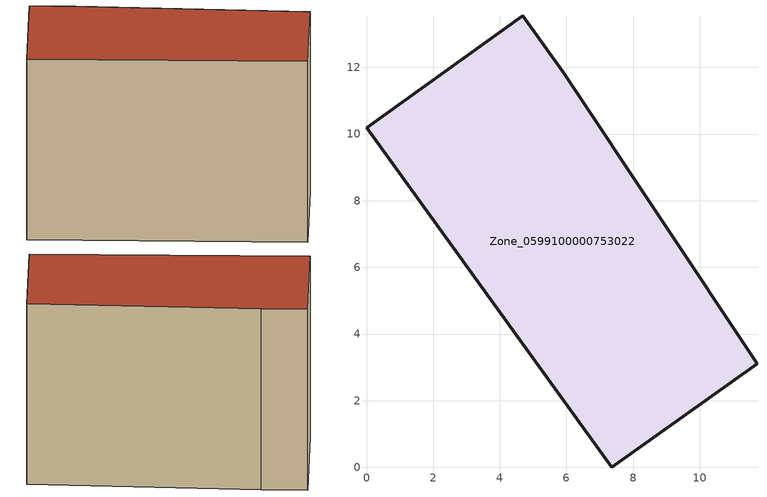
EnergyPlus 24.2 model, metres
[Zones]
Zone_0599100000753022
 floor ground (C_G): 7.36,0 0,10.19 4.69,13.55 5.9,11.85 11.72,3.11 z0
 wall outside (C_F): 0,10.19 7.36,0 11.72,3.11 5.9,11.85 4.69,13.55 0,10.19 z0:8.87
 roof outside (C_R): 11.72,3.11 5.9,11.85 4.69,13.55 0,10.19 7.36,0 z8.87
[BUILDING]
Pand.0599100000753022: North Axis=0; Terrain=City; Loads Convergence Tolerance Value=0.04; Temperature Convergence Tolerance Value=0.4; Solar Distribution=FullExterior; Maximum Number of Warmup Days=25; Minimum Number of Warmup Days=1
[Site:Location]
Rotterdam.The.Hague.AP_ZH_NLD Design_Conditions: Latitude=51.96; Longitude=4.45; Time Zone=1; Elevation=-4.5
[SITE:GROUNDTEMPERATURE:BUILDINGSURFACE]
18, 18, 18, 18, 18, 18, 18, 18, 18, 18, 18, 18
[MATERIAL] Thermal Absorptance=0.9; Solar Absorptance=0.7; Visible Absorptance=0.7
Name | Roughness | Thickness | Conductivity | Density | Specific Heat
G.TI.2006-2014 | MediumSmooth | 0.15 | 0.06 | 540 | 1210
F.TI.2006-2014 | Rough | 0.3 | 0.12 | 1920 | 840
R.TI.2006-2014 | MediumRough | 0.2 | 0.08 | 1500 | 1000
[CONSTRUCTION]
C_G: G.TI.2006-2014
C_F: F.TI.2006-2014
C_R: R.TI.2006-2014
[ZONE]
Zone_0599100000753022: Type=1; Multiplier=1; Ceiling Height=Autocalculate; Volume=Autocalculate; Floor Area=autocalculate; Part of Total Floor Area=Yes
[ZONEINFILTRATION:DESIGNFLOWRATE]
Infil_Zone_0599100000753022: Zone or ZoneList or Space or SpaceList=Zone_0599100000753022; Schedule=AlwaysOn; Design Flow Rate Calculation Method=Flow/Area; Flow Rate per Floor Area=0.0015; Constant Term Coefficient=1; Temperature Term Coefficient=0; Velocity Term Coefficient=0; Velocity Squared Term Coefficient=0
[HVACTEMPLATE:ZONE:IDEALLOADSAIRSYSTEM]
Zone_0599100000753022: Maximum Heating Supply Air Temperature=50; Minimum Cooling Supply Air Temperature=13; Maximum Heating Supply Air Humidity Ratio=0.0156; Minimum Cooling Supply Air Humidity Ratio=0.0077; Heating Limit=NoLimit; Cooling Limit=NoLimit; Dehumidification Control Type=ConstantSensibleHeatRatio; Cooling Sensible Heat Ratio=0.7; Dehumidification Setpoint=60; Humidification Control Type=None; Humidification Setpoint=30; Outdoor Air Method=None; Outdoor Air Flow Rate per Person=0.00944; Outdoor Air Flow Rate per Zone Floor Area=0; Outdoor Air Flow Rate per Zone=0; Demand Controlled Ventilation Type=None; Outdoor Air Economizer Type=NoEconomizer; Heat Recovery Type=None; Sensible Heat Recovery Effectiveness=0.7; Latent Heat Recovery Effectiveness=0.65
[ZONECONTROL:THERMOSTAT]
ThermostatControl_Zone_0599100000753022: Zone or ZoneList=Zone_0599100000753022; Control Type Schedule=DualSetpointControlType; Control 1=Thermostat_Zone_0599100000753022; Temperature Difference Between Cutout And Setpoint=0
[THERMOSTATSETPOINT:DUALSETPOINT]
Thermostat_Zone_0599100000753022: Heating Setpoint Temperature Schedule=HeatingSetpoint_Zone_0599100000753022; Cooling Setpoint Temperature Schedule=CoolingSetpoint_Zone_0599100000753022
[SCHEDULE:COMPACT]
HeatingSetpoint_Zone_0599100000753022: Through: 12/31, For: AllDays, Until: 24:00, 21
CoolingSetpoint_Zone_0599100000753022: Through: 12/31, For: AllDays, Until: 24:00, 24
DualSetpointControlType: Through: 12/31, For: AllDays, Until: 24:00, 4
AlwaysOn: Through: 12/31, For: AllDays, Until: 24:00, 1
